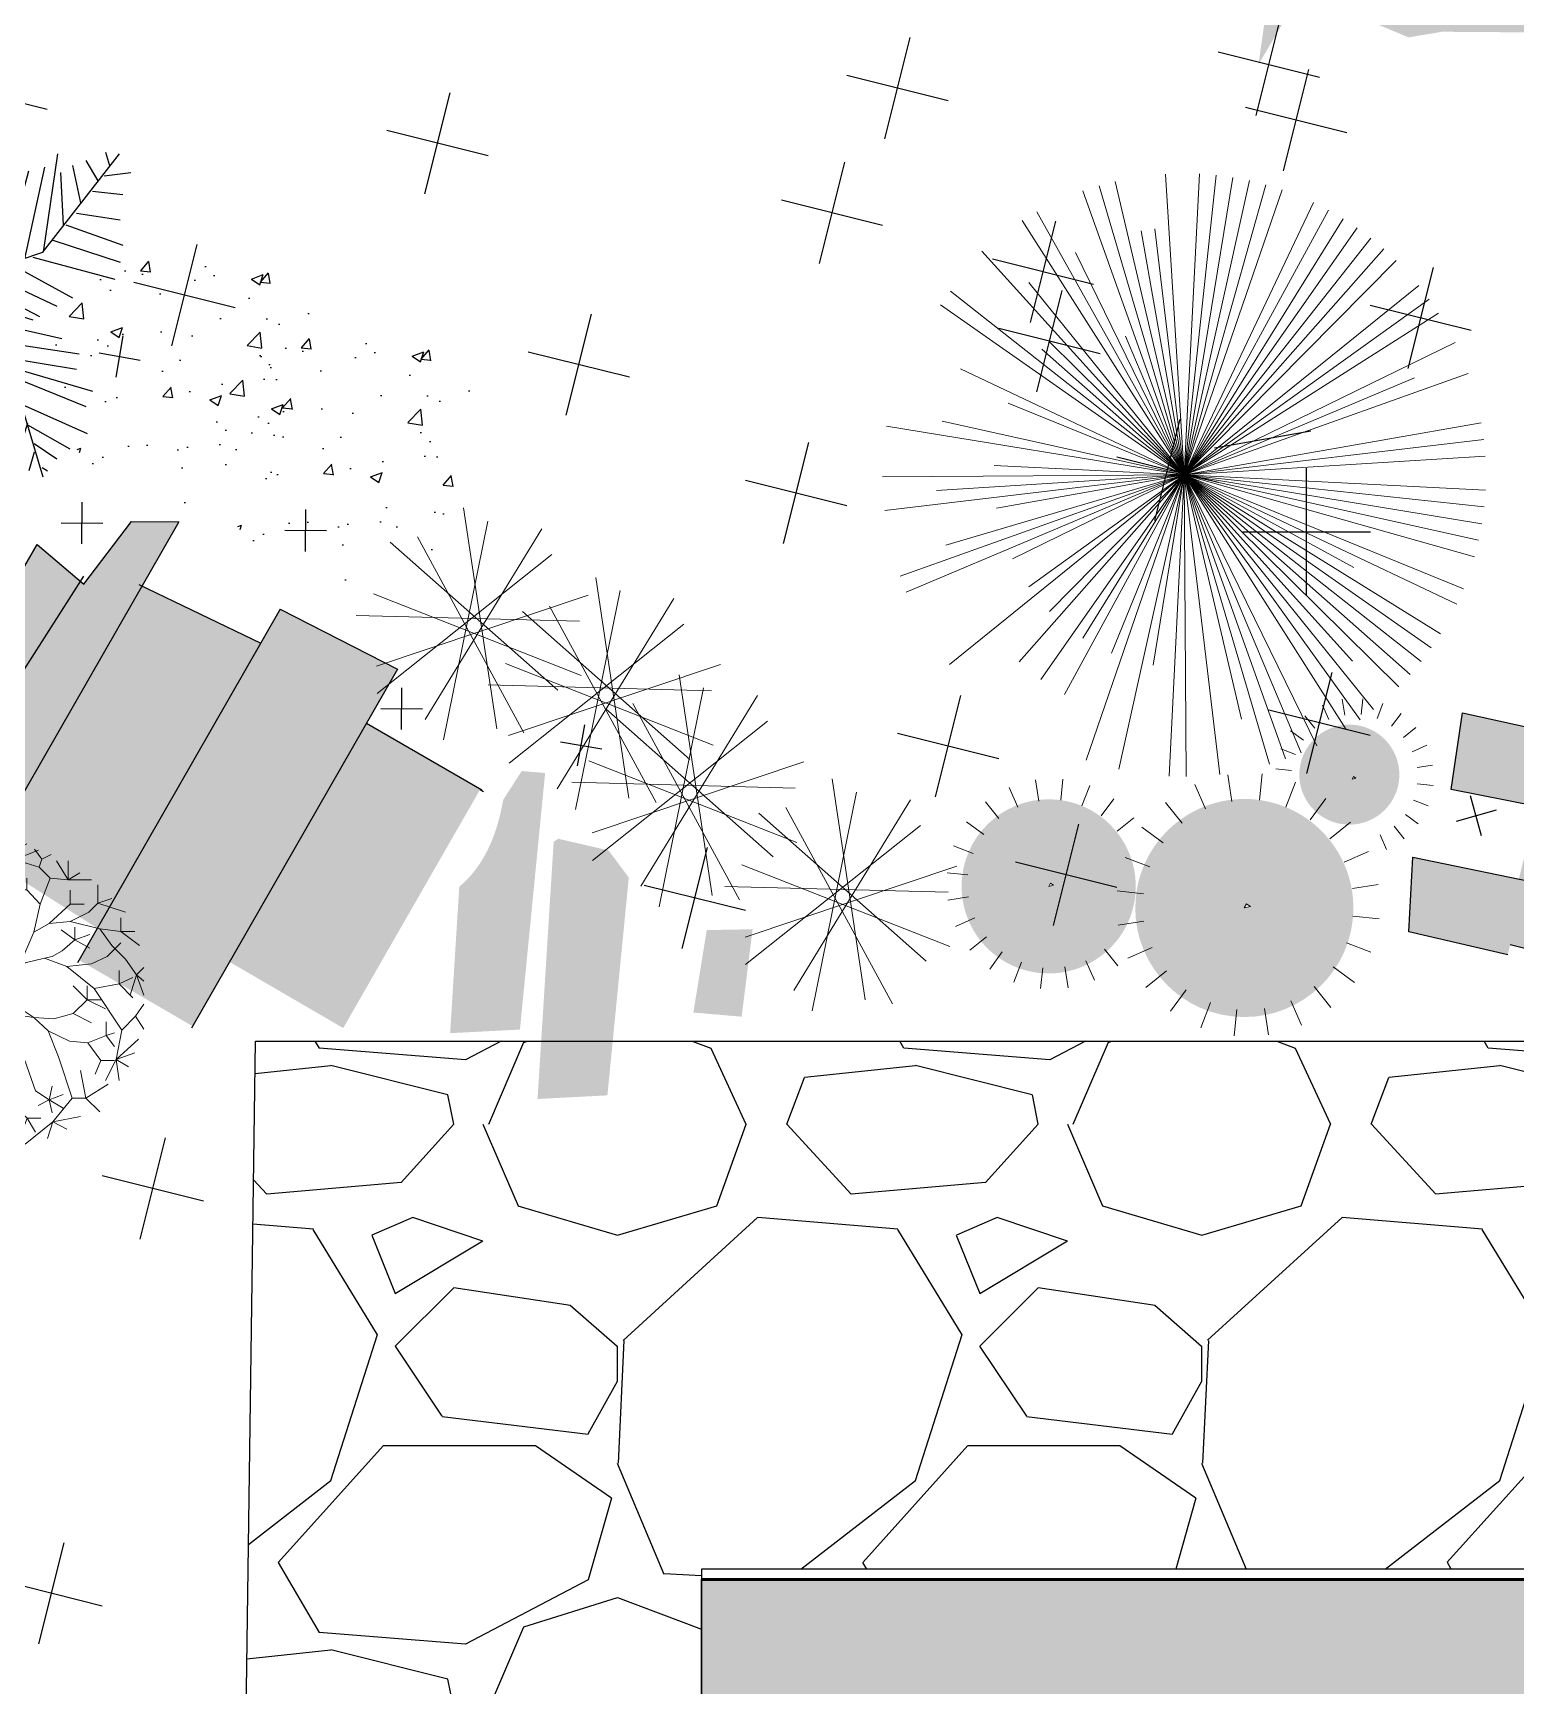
# Model space of a CAD drawing. Header units: millimetres. Extents: x 1933 to 24107, y 1228 to 18074.
# Drawn here: x 15398 to 17654, y 10052 to 12566 of the extents above; entities that cross this region are included whole.
import ezdxf

# ---------------------------------------------------------------- set-up
doc = ezdxf.new("R2010")
doc.units = ezdxf.units.MM
doc.layers.add('marc det', color=74, linetype='Continuous', lineweight=18)
doc.layers.add('Walls', color=5, linetype='Continuous', lineweight=30)
doc.styles.add('ATTR', font='romans.shx', dxfattribs={"width": 0.8, "height": 0.470416})

# ---------------------------------------------------------------- blocks, each defined once
blk = doc.blocks.new('Tree Clump 1')
for p, q in [((42.83, 98.624), (42.83, 91.424)), ((28.462, 87.511), (24.83, 93.801)), ((35.416, 90.295), (33.513, 97.397)), ((50.244, 90.295), (52.148, 97.397)), ((57.198, 87.511), (60.83, 93.801)), ((22.519, 82.936), (17.374, 88.08)), ((63.142, 82.936), (68.286, 88.08)), ((17.938, 76.995), (11.653, 80.624)), ((67.722, 76.995), (74.007, 80.624)), ((14.976, 70.088), (8.057, 71.942)), ((70.684, 70.088), (77.603, 71.942)), ((6.83, 62.624), (14.03, 62.624)), ((78.83, 62.624), (71.63, 62.624)), ((-11.528, 45.743), (-14.699, 57.58)), ((0.83, 59.624), (0.83, 47.624)), ((13.188, 45.743), (16.359, 57.58)), ((70.684, 55.161), (77.603, 53.307)), ((-99.056, 36.519), (-101.593, 45.989)), ((-89.17, 47.624), (-89.17, 38.024)), ((-79.284, 36.519), (-76.746, 45.989)), ((-23.117, 41.102), (-29.17, 51.586)), ((24.777, 41.102), (30.83, 51.586)), ((67.722, 48.253), (74.007, 44.624)), ((-108.328, 32.806), (-113.17, 41.193)), ((-70.012, 32.806), (-65.17, 41.193)), ((-33.023, 33.477), (-41.596, 42.051)), ((34.683, 33.477), (43.256, 42.051)), ((57.198, 37.738), (60.83, 31.447)), ((63.142, 42.313), (68.286, 37.168)), ((-116.252, 26.706), (-123.111, 33.565)), ((-62.088, 26.706), (-55.229, 33.565)), ((-122.359, 18.786), (-130.739, 23.624)), ((-40.656, 23.576), (-51.132, 29.624)), ((42.316, 23.576), (52.792, 29.624)), ((-45.593, 12.063), (-57.125, 15.153)), ((47.253, 12.063), (58.785, 15.153)), ((-126.309, 9.575), (-135.534, 12.047)), ((-137.17, -0.376), (-127.57, -0.376)), ((-59.17, -0.376), (-47.17, -0.376)), ((60.83, -0.376), (48.83, -0.376)), ((-126.309, -10.327), (-135.534, -12.799)), ((-45.593, -12.815), (-57.125, -15.905)), ((47.253, -12.815), (58.785, -15.905)), ((-122.359, -19.538), (-130.739, -24.376)), ((-116.252, -27.458), (-123.111, -34.317)), ((-62.088, -27.458), (-55.229, -34.317)), ((-40.656, -24.328), (-51.132, -30.376)), ((42.316, -24.328), (52.792, -30.376)), ((-108.328, -33.558), (-113.17, -41.945)), ((-99.056, -37.271), (-101.593, -46.74)), ((-79.284, -37.271), (-76.746, -46.74)), ((-70.012, -33.558), (-65.17, -41.945)), ((-33.023, -34.229), (-41.596, -42.802)), ((34.683, -34.229), (43.256, -42.802)), ((-89.17, -48.376), (-89.17, -38.776)), ((-23.117, -41.854), (-29.17, -52.337)), ((24.777, -41.854), (30.83, -52.337)), ((-11.528, -46.495), (-14.699, -58.331)), ((0.83, -60.376), (0.83, -48.376)), ((13.188, -46.495), (16.359, -58.331))]:
    blk.add_line(p, q)
for points in [[(42.332, 62.85), (41.874, 61.676), (43.476, 62.263)], [(0, 0), (-0.763, -1.956), (1.907, -0.978)], [(-89.834, -0.075), (-90.444, -1.64), (-88.309, -0.857)]]:
    blk.add_lwpolyline(points, close=True)
at = {"style": 'ATTR', "width": 0.8, "flags": 9}
blk.add_attdef('ESTCODE', (0, 0), '', height=0.000432, dxfattribs=at)
blk = doc.blocks.new('fff')
at = {"color": 93}
for p, q in [((80799.9, 23710.9), (80683.3, 24344.1)), ((80702.9, 24234.5), (80610.4, 24296.4)), ((80686.8, 24306.7), (80654.6, 24332.5)), ((80698.9, 24286.1), (80727, 24332.5)), ((80715, 24193.2), (80771.3, 24260.3)), ((80735.1, 24110.7), (80851.8, 24244.8)), ((80719, 24152), (80558.1, 24229.3)), ((80743.1, 24017.9), (80916.2, 24229.3)), ((80743.1, 24023), (80525.9, 24162.3)), ((80759.2, 23925), (80493.7, 24105.5)), ((80767.3, 23894.1), (80896, 24131.3)), ((81099.8, 23810.9), (81333.1, 24110.8)), ((81101.3, 23811.5), (81145.5, 24110.7)), ((81230, 24090.1), (81266.2, 24028.2)), ((81290.4, 24115.9), (81302.4, 24074.6)), ((80980.5, 23775.4), (81057, 24059.1)), ((81044.9, 23790.9), (81105.3, 24069.4)), ((81153.6, 24054), (81161.6, 23894.1)), ((81189.8, 24074.6), (81213.9, 23961.1)), ((81286.3, 24043.6), (81366.8, 24054)), ((80450.1, 23760.9), (80216.8, 23994.2)), ((80260.3, 23945.6), (80252.3, 24033.3)), ((80316.6, 24028.2), (80328.7, 23883.7)), ((80373, 24002.4), (80413.2, 23796.1)), ((80405.2, 24023), (80529.9, 23754.8)), ((80638.5, 23734.2), (80457.5, 23992.1)), ((80787.4, 23785.7), (80900.1, 24007.5)), ((80912.1, 23749.6), (80996.6, 24002.4)), ((81250.1, 23997.2), (81342.7, 23986.9)), ((80529.9, 23976.6), (80767.3, 23863.1)), ((80843.7, 23729), (80924.2, 23981.7)), ((80272.4, 23930.2), (80179.8, 23914.7)), ((81169.6, 23894.1), (81342.7, 23832.2)), ((81201.8, 23930.2), (81334.6, 23909.5)), ((80348.8, 23863.1), (80187.9, 23832.2)), ((80570.1, 23863.1), (80787.4, 23765.1)), ((81129.4, 23847.6), (81334.6, 23780.6)), ((80799.9, 23710.9), (81099.8, 23810.9)), ((81069.1, 23796.1), (81318.5, 23729)), ((80429.3, 23780.6), (80220.1, 23770.3)), ((80485.6, 23749.6), (80268.4, 23646.5)), ((80562.1, 23744.5), (80377, 23620.7)), ((80799.9, 23710.9), (80450.1, 23760.9)), ((80924.2, 23749.6), (81141.5, 23646.5)), ((81000.7, 23775.4), (81189.8, 23672.3)), ((80622.4, 23734.2), (80465.5, 23605.2)), ((80799.9, 23710.9), (80550, 23494.4)), ((80727, 23723.8), (80562.1, 23620.7)), ((80799.9, 23710.9), (80999.9, 23461)), ((80871.9, 23729), (81089.2, 23615.5)), ((80727, 23646.5), (80578.2, 23600)), ((80747.2, 23672.3), (80759.2, 23548.5)), ((80827.6, 23677.4), (80783.4, 23486.6)), ((80819.6, 23682.6), (81069.1, 23605.2)), ((80855.8, 23641.3), (80823.6, 23424.7)), ((80694.9, 23615.5), (80731.1, 23450.4)), ((80884, 23610.4), (81157.6, 23548.5)), ((80606.3, 23543.3), (80324.7, 23502)), ((80630.5, 23569.1), (80465.5, 23569.1)), ((80610.4, 23543.3), (80658.7, 23264.7)), ((80650.6, 23584.6), (80702.9, 23347.3)), ((80900.1, 23584.6), (80839.7, 23311.2)), ((80936.3, 23543.3), (81209.9, 23502)), ((80550, 23494.4), (80383.4, 23211.1)), ((80570.1, 23507.2), (80602.3, 23218.3)), ((80956.4, 23522.7), (80871.9, 23264.7)), ((80980.5, 23491.7), (81201.8, 23455.6)), ((80529.9, 23471.1), (80328.7, 23465.9)), ((80521.8, 23445.3), (80546, 23208)), ((81000.7, 23460.8), (80892, 23202.8)), ((80999.9, 23461), (81099.8, 23127.8)), ((81004.7, 23460.8), (81250.1, 23388.5)), ((80485.6, 23388.5), (80324.7, 23362.8)), ((80501.7, 23419.5), (80352.8, 23424.7)), ((81012.7, 23429.8), (81230, 23342.1)), ((80477.6, 23367.9), (80489.7, 23223.5)), ((81024.8, 23373.1), (80976.5, 23213.2)), ((81036.9, 23347.3), (81234, 23259.6)), ((80457.5, 23331.8), (80328.7, 23316.3)), ((80437.3, 23300.9), (80445.4, 23218.3)), ((81053, 23290.5), (81016.7, 23171.9)), ((81053, 23285.4), (81181.7, 23213.2)), ((80417.2, 23269.9), (80344.8, 23239)), ((81073.1, 23202.8), (81057, 23146.1)), ((81073.1, 23228.6), (81141.5, 23182.2)), ((81097.2, 23156.4), (81113.3, 23146.1))]:
    blk.add_line(p, q, dxfattribs=at)
at = {"color": 93, "style": 'ATTR', "width": 0.8, "flags": 9}
blk.add_attdef('ESTCODE', (80799.9, 23710.9), '', height=0.00304, dxfattribs=at)
blk = doc.blocks.new('pzzzzzzzzz')
at = {"layer": 'marc det', "color": 85, "lineweight": 0}
for p, q in [((-11.9, 110.3), (16.9, -81.7)), ((56.1, 92.1), (-45.3, -73.5)), ((-29.4, -91.4), (9.2, 98.8)), ((-75.6, 80.6), (69.9, -48)), ((40.6, -85.3), (-52.1, 85.3)), ((-87.1, -51.1), (64.8, 69.8)), ((90.3, -35.5), (-90.3, 35.5)), ((96.4, 34.5), (-87.6, -27.2)), ((-105.3, 16.8), (88.8, 11.8))]:
    blk.add_line(p, q, dxfattribs=at)
blk = doc.blocks.new('LG15B')
at = {"linetype": 'Continuous'}
for p, q in [((-183, 1362), (-268, 1469)), ((-183, 1362), (-68, 1477)), ((-183, 1362), (-153, 1469)), ((114, 1415), (-16, 1477)), ((114, 1415), (99, 1477)), ((214, 1415), (175, 1462)), ((214, 1415), (329, 1477)), ((-666, 1255), (-666, 1317)), ((-490, 1285), (-612, 1317)), ((-183, 1362), (-497, 1400)), ((-107, 1300), (-183, 1362)), ((-107, 1300), (0, 1362)), ((-100, 1179), (-107, 1300)), ((0, 1362), (114, 1362)), ((0, 1362), (62, 1255)), ((69, 1087), (214, 1324)), ((214, 1324), (114, 1415)), ((280, 1300), (145, 1165)), ((280, 1300), (208, 1435)), ((214, 1324), (443, 1415)), ((214, 1324), (214, 1415)), ((450, 1247), (280, 1300)), ((478, 1327), (405, 1425)), ((450, 1247), (478, 1327)), ((478, 1327), (567, 1372)), ((734, 1125), (619, 1309)), ((734, 1125), (734, 1309)), ((-926, 1072), (-926, 1187)), ((-917, 1072), (-833, 1224)), ((-796, 1094), (-865, 1133)), ((-666, 1255), (-811, 1217)), ((-796, 1094), (-765, 1179)), ((-666, 1255), (-750, 1270)), ((-673, 1094), (-673, 1209)), ((-673, 1094), (-627, 1148)), ((-490, 1285), (-666, 1255)), ((-627, 1148), (-605, 1209)), ((-252, 1285), (-490, 1285)), ((-352, 1170), (-413, 1187)), ((-352, 1170), (-406, 1248)), ((-352, 1170), (-298, 1270)), ((-352, 1057), (-352, 1170)), ((-352, 1057), (-230, 1133)), ((-100, 1179), (-252, 1285)), ((-230, 1133), (-230, 1248)), ((-230, 1248), (-230, 1133)), ((-230, 1133), (-183, 1187)), ((-230, 1133), (-115, 1133)), ((-61, 1057), (-100, 1179)), ((329, 1025), (329, 1140)), ((558, 1140), (450, 1247)), ((459, 888), (558, 1140)), ((558, 1140), (734, 1125)), ((734, 1125), (849, 1194)), ((-1093, 858), (-1047, 1010)), ((-926, 1072), (-1040, 1072)), ((-926, 1072), (-956, 1109)), ((-926, 957), (-926, 1072)), ((-750, 972), (-796, 1094)), ((-750, 972), (-673, 1094)), ((-742, 804), (-750, 972)), ((-673, 1094), (-558, 1094)), ((-520, 949), (-605, 1018)), ((-520, 949), (-520, 1064)), ((-406, 903), (-352, 1057)), ((-100, 903), (69, 1087)), ((-100, 903), (-61, 1057)), ((182, 1022), (145, 1129)), ((154, 869), (182, 1022)), ((182, 1022), (280, 1103)), ((329, 1025), (214, 1025)), ((459, 888), (329, 1025)), ((734, 1125), (963, 1125)), ((755, 887), (755, 1022)), ((1025, 897), (1025, 1075)), ((-1238, 598), (-1238, 827)), ((-1093, 858), (-1193, 858)), ((-1093, 858), (-1162, 895)), ((-1093, 858), (-1125, 957)), ((-865, 743), (-1093, 858)), ((-895, 842), (-926, 957)), ((-865, 743), (-895, 842)), ((-520, 949), (-635, 919)), ((-536, 765), (-588, 880)), ((-520, 949), (-566, 880)), ((-536, 765), (-475, 910)), ((-406, 903), (-520, 949)), ((-352, 704), (-406, 903)), ((-352, 704), (-100, 903)), ((64, 753), (-43, 824)), ((64, 753), (64, 887)), ((182, 699), (154, 869)), ((398, 613), (459, 888)), ((549, 699), (755, 887)), ((755, 887), (890, 887)), ((935, 807), (1025, 897)), ((1025, 897), (1159, 942)), ((1025, 897), (1294, 807)), ((-1238, 598), (-1285, 712)), ((-1093, 667), (-1238, 598)), ((-978, 735), (-1093, 667)), ((-865, 743), (-978, 735)), ((-750, 628), (-865, 743)), ((-666, 628), (-742, 804)), ((-635, 513), (-612, 650)), ((-612, 650), (-536, 765)), ((-536, 765), (-421, 765)), ((-482, 559), (-352, 704)), ((64, 753), (-43, 689)), ((182, 699), (64, 753)), ((262, 537), (182, 699)), ((262, 537), (280, 734)), ((398, 613), (549, 699)), ((549, 699), (755, 717)), ((755, 717), (935, 807)), ((755, 717), (1043, 645)), ((800, 537), (800, 663)), ((1249, 618), (1249, 753)), ((-1238, 598), (-1385, 529)), ((-1238, 598), (-1353, 598)), ((-1238, 598), (-1323, 643)), ((-1132, 468), (-1247, 537)), ((-1132, 468), (-1017, 582)), ((-1132, 468), (-1117, 582)), ((-865, 505), (-826, 582)), ((-865, 429), (-865, 505)), ((-635, 513), (-750, 628)), ((-635, 513), (-666, 628)), ((-520, 284), (-635, 513)), ((-527, 437), (-482, 559)), ((283, 338), (262, 537)), ((283, 338), (398, 613)), ((800, 537), (665, 635)), ((675, 429), (800, 537)), ((800, 537), (944, 590)), ((800, 537), (944, 457)), ((1043, 645), (1249, 618)), ((1043, 645), (1159, 483)), ((1115, 375), (1249, 510)), ((1249, 618), (1384, 618)), ((1249, 618), (1429, 483)), ((-1316, 253), (-1422, 360)), ((-1316, 253), (-1392, 452)), ((-1132, 390), (-1132, 468)), ((-1056, 307), (-1132, 390)), ((-865, 429), (-1010, 444)), ((-772, 353), (-865, 429)), ((-696, 245), (-772, 353)), ((-520, 284), (-527, 437)), ((175, 184), (283, 338)), ((315, 313), (504, 358)), ((504, 358), (577, 375)), ((504, 358), (720, 277)), ((577, 375), (675, 429)), ((962, 304), (1115, 375)), ((1159, 483), (1294, 348)), ((1294, 348), (1402, 195)), ((-1316, 253), (-1461, 184)), ((-1316, 253), (-1446, 260)), ((-1201, 200), (-1331, 54)), ((-1201, 200), (-1316, 253)), ((-1056, 307), (-1201, 200)), ((-1067, 34), (-1067, 214)), ((-1067, 34), (-932, 169)), ((-872, 299), (-1056, 307)), ((-696, 245), (-872, 299)), ((-581, 184), (-696, 245)), ((-451, 93), (-581, 184)), ((-451, 93), (-520, 284)), ((-100, 17), (175, 184)), ((175, 184), (53, 9)), ((175, 184), (315, 313)), ((720, 277), (962, 304)), ((720, 277), (989, 62)), ((1232, 107), (1232, 240)), ((1232, 107), (1367, 169)), ((1402, 195), (1339, -2)), ((1402, 195), (1474, 268)), ((1402, 195), (1474, 133)), ((1402, 195), (1474, -2)), ((-1392, -60), (-1476, 47)), ((-1331, 54), (-1392, -60)), ((-1067, 34), (-1202, 79)), ((-960, -56), (-1067, 34)), ((-690, 43), (-960, -56)), ((-456, 17), (-690, 43)), ((-291, -60), (-456, 17)), ((-451, 93), (-337, 47)), ((-291, -60), (-451, 93)), ((-337, 47), (-100, 17)), ((53, 9), (398, -221)), ((918, -47), (783, 88)), ((918, -47), (918, 88)), ((989, 62), (1232, 107)), ((989, 62), (1258, -343)), ((1232, 107), (1367, -28)), ((-1392, -60), (-1476, -68)), ((-1392, -60), (-1461, -290)), ((-960, -56), (-1093, -190)), ((-252, -152), (-291, -60)), ((-122, -152), (-252, -381)), ((-252, -381), (-252, -152)), ((23, -113), (-122, -152)), ((138, -182), (23, -113)), ((783, -181), (918, -47)), ((918, -47), (1052, -47)), ((918, -47), (1097, -136)), ((1393, -208), (1474, -91)), ((-1183, -378), (-1318, -316)), ((-1093, -190), (-1183, -378)), ((398, -221), (138, -182)), ((138, -182), (289, -406)), ((398, -221), (540, -352)), ((398, -221), (594, -235)), ((594, -235), (783, -181)), ((783, -181), (962, -271)), ((1105, -397), (1105, -262)), ((1258, -343), (1393, -208)), ((1393, -208), (1474, -333)), ((-1228, -612), (-1426, -477)), ((-1183, -378), (-1318, -451)), ((-1183, -378), (-1202, -505)), ((-1183, -378), (-1067, -370)), ((-1183, -378), (-1067, -505)), ((-252, -381), (-322, -630)), ((-252, -381), (-151, -603)), ((289, -406), (307, -630)), ((540, -352), (639, -603)), ((540, -352), (747, -451)), ((747, -451), (927, -468)), ((927, -468), (1105, -397)), ((927, -468), (1052, -640)), ((1105, -397), (1187, -370)), ((1105, -397), (1187, -505)), ((1258, -343), (1204, -630)), ((1204, -630), (1420, -432)), ((-1228, -612), (-1363, -612)), ((-1228, -612), (-1282, -747)), ((-960, -882), (-1228, -612)), ((-322, -630), (-456, -801)), ((-151, -603), (-106, -926)), ((-151, -603), (28, -657)), ((28, -657), (163, -522)), ((307, -630), (172, -900)), ((307, -630), (414, -936)), ((639, -603), (774, -1007)), ((1052, -640), (998, -773)), ((1052, -640), (1187, -640)), ((1204, -630), (1097, -837)), ((1204, -630), (1384, -567)), ((1204, -630), (1322, -702)), ((1204, -630), (1232, -837)), ((-456, -801), (-690, -882)), ((-456, -801), (-510, -1007)), ((28, -657), (163, -792)), ((28, -657), (163, -657)), ((908, -1007), (854, -738)), ((-1058, -882), (-1265, -818)), ((-1058, -882), (-1112, -962)), ((-960, -882), (-1058, -882)), ((-1058, -882), (-977, -1142)), ((-690, -882), (-960, -882)), ((-106, -926), (-241, -900)), ((-106, -926), (-241, -1035)), ((-106, -926), (28, -818)), ((-106, -926), (28, -953)), ((-106, -926), (-106, -1088)), ((172, -900), (-97, -1168)), ((172, -900), (199, -1070)), ((414, -936), (549, -1025)), ((549, -1025), (577, -891)), ((908, -1007), (1124, -872)), ((-510, -1007), (-717, -1142)), ((199, -1070), (334, -1205)), ((549, -1025), (442, -1080)), ((549, -1025), (684, -971)), ((549, -1025), (684, -1106)), ((549, -1025), (577, -1151)), ((774, -1007), (585, -1241)), ((774, -1007), (908, -1007)), ((908, -1007), (1043, -1142)), ((-717, -1142), (-960, -1142)), ((-717, -1142), (-825, -1277)), ((-717, -1142), (-672, -1321)), ((-97, -1168), (-367, -1303)), ((-97, -1168), (19, -1357)), ((334, -1205), (280, -1340)), ((585, -1241), (315, -1456)), ((334, -1205), (468, -1205)), ((334, -1205), (414, -1340)), ((585, -1241), (532, -1402)), ((585, -1241), (854, -1187)), ((585, -1241), (720, -1312)), ((-367, -1303), (-636, -1303)), ((-367, -1303), (-501, -1438)), ((-367, -1303), (-303, -1438)), ((-367, -1303), (-170, -1438)), ((19, -1357), (-115, -1492)), ((19, -1357), (73, -1492)), ((19, -1357), (298, -1492))]:
    blk.add_line(p, q, dxfattribs=at)

msp = doc.modelspace()

# ---------------------------------------------------------------- hatches: boundary and pattern name
at = {"lineweight": 25}
h = msp.add_hatch(dxfattribs=at)
h.set_pattern_fill('AR-CONC', color=6, angle=-0.4609, style=0)
h.set_pattern_definition([(49.53907, (-76023.87, -296.6), (182.05055, -17.40418), [19.05, -209.55]), (354.53907, (-76023.87, -296.6), (-33.7047, 191.33398), [15.24, -167.64]), (99.99007, (-76008.7, -298.06), (148.3465, 173.92892), [16.19, -178.09]), (45.72327, (-76023.46, -245.8), (270.73205, -44.2217), [28.575, -314.325]), (96.17467, (-76000.9, -249.5), (239.387, 245.5077), [24.285, -267.135]), (350.72307, (-76023.46, -245.8), (239.3874, 245.5073), [22.86, -251.46]), (20.53907, (-75998.16, -258.71), (150.78728, -103.4819), [19.05, -209.55]), (325.53907, (-75998.16, -258.71), (63.28176, 183.68483), [15.24, -167.64]), (70.99047, (-75985.6, -267.34), (214.06863, 80.20334), [16.19, -178.09]), (37.03907, (-76023.87, -296.606), (3.76872, 84.527456), [0, -165.608, 0, -170.18, 0, -168.275]), (7.03907, (-76023.87, -296.61), (67.62342, 99.63979), [0, -97.028, 0, -161.798, 0, -64.135]), (327.03907, (-76080.51, -296.15), (135.54012, -6.81934), [0, -63.5, 0, -198.12, 0, -262.89]), (317.03907, (-76105.91, -295.95), (148.32894, 24.23402), [0, -82.55, 0, -131.572, 0, -186.69])])
edge = h.paths.add_edge_path()
edge.add_arc((15635.1, 12052.3), 207.5, -0.4609, 359.5391)
h = msp.add_hatch(dxfattribs=at)
h.set_pattern_fill('AR-CONC', color=151, angle=-0.4609, style=0)
h.set_pattern_definition([(49.53907, (-75779.51, -413.92), (182.05055, -17.40418), [19.05, -209.55]), (354.53907, (-75779.51, -413.92), (-33.7047, 191.33398), [15.24, -167.64]), (99.99007, (-75764.34, -415.37), (148.3465, 173.92892), [16.19, -178.09]), (45.72327, (-75779.1, -363.12), (270.73205, -44.2217), [28.575, -314.325]), (96.17467, (-75756.54, -366.8), (239.387, 245.5077), [24.285, -267.135]), (350.72307, (-75779.1, -363.12), (239.3874, 245.5073), [22.86, -251.46]), (20.53907, (-75753.8, -376.03), (150.78728, -103.4819), [19.05, -209.55]), (325.53907, (-75753.8, -376.03), (63.28176, 183.68483), [15.24, -167.64]), (70.99047, (-75741.24, -384.65), (214.06863, 80.20334), [16.19, -178.09]), (37.03907, (-75779.51, -413.92), (3.76872, 84.527456), [0, -165.608, 0, -170.18, 0, -168.275]), (7.03907, (-75779.51, -413.92), (67.62342, 99.63979), [0, -97.028, 0, -161.798, 0, -64.135]), (327.03907, (-75836.15, -413.464), (135.54012, -6.81934), [0, -63.5, 0, -198.12, 0, -262.89]), (317.03907, (-75861.55, -413.26), (148.32894, 24.23402), [0, -82.55, 0, -131.572, 0, -186.69])])
edge = h.paths.add_edge_path()
edge.add_arc((15879.4, 11935), 207.5, -0.4609, 359.5391)
h = msp.add_hatch(color=30)
h.set_gradient(color1=(250, 136, 5), one_color=1, tint=1, name='INVCURVED')
h.paths.add_polyline_path([(16078.5, 11415.9), (15905.2, 11515.8), (15697.1, 11153.1), (15870, 11052.5)])
h.paths.add_polyline_path([(15619.9, 11822.4), (15548.1, 11823), (15475.6, 11727.9), (15470.7, 11732.1), (15209.2, 11323.7), (15292.3, 11251.3)])
h.paths.add_polyline_path([(15470.7, 11732.1), (15404.3, 11788.3), (15252.2, 11524.3), (15319.9, 11496.6)], flags=17)
h = msp.add_hatch(color=30)
h.paths.add_polyline_path([(15952.8, 11598.7), (15774.3, 11689.7), (15468.2, 11155.9), (15641, 11055.3)])
h.paths.add_polyline_path([(15744.8, 11638.2), (15564, 11725), (15327, 11311.8), (15496, 11204.4)])
h = msp.add_hatch(color=30)
h.paths.add_polyline_path([(17572.3, 11532), (17555, 11415.5), (17686.1, 11389.7), (18202.4, 11272), (18199.2, 11250.8), (18261.2, 11238.6), (18272.2, 11378.2)])
h.paths.add_polyline_path([(17686.1, 11389.7), (17658.1, 11279.3), (18088.5, 11190.8), (18086.5, 11180.6), (18185, 11155.5), (18202.4, 11272)])
h.paths.add_polyline_path([(17496.7, 11312.4), (17490.9, 11199.1), (17641.2, 11164), (17645, 11179.7), (17951.5, 11103.2), (17951.2, 11101.4), (18062.8, 11059.6), (18088.5, 11190.8)])
h = msp.add_hatch(color=30)
edge = h.paths.add_edge_path()
edge.add_line((16177.1, 11440.5), (16141.4, 11443.5))
edge.add_line((16141.4, 11443.5), (16113.3, 11399.6))
edge.add_spline(control_points=[(16113.3, 11399.6), (16112.1, 11393.1), (16110.8, 11386.5), (16108.1, 11375), (16106.9, 11370.1), (16104.1, 11360.3), (16102.6, 11355.4), (16099.2, 11345.6), (16097.3, 11340.6), (16093.2, 11330.9), (16091, 11326), (16086, 11316.3), (16083.3, 11311.4), (16078.3, 11303.4), (16076.1, 11300.1), (16072.6, 11295.3), (16071.4, 11293.7), (16069.6, 11291.3), (16068.9, 11290.6), (16067.7, 11289), (16067, 11288.2), (16062.5, 11282.8), (16058.4, 11278.5), (16051.6, 11272), (16049.1, 11269.7), (16046.5, 11267.6)], knot_values=[20584.104195, 20584.104195, 20584.104195, 20584.104195, 20616.505983, 20616.505983, 20640.823009, 20640.823009, 20665.140034, 20665.140034, 20689.45706, 20689.45706, 20713.774085, 20713.774085, 20738.091111, 20738.091111, 20754.739965, 20754.739965, 20763.064393, 20763.064393, 20767.226606, 20767.226606, 20771.38882, 20771.38882, 20796.294842, 20796.294842, 20810.63416, 20810.63416, 20810.63416, 20810.63416], degree=3, periodic=0)
edge.add_line((16046.5, 11267.6), (16032.6, 11044.7))
edge.add_line((16032.6, 11044.7), (16138.8, 11050.2))
edge.add_line((16138.8, 11050.2), (16177.1, 11440.5))
h.paths.add_polyline_path([(16304.4, 11281.5), (16273.5, 11322.8), (16196.9, 11340.5), (16190.1, 11335.9), (16165.6, 10944.6), (16271.8, 10950.1)])
h.paths.add_polyline_path([(16492.7, 11202.8), (16422.9, 11201.5), (16402.6, 11076.1), (16476, 11069.8)])
at = {"true_color": 0x333234}
h = msp.add_hatch(dxfattribs=at)
h.set_pattern_fill('GRAVEL', color=250, scale=35, style=0)
h.set_pattern_definition([(228.0128, (3586.27, 2899.596), (-7112, -8001), [119.603, -11840.67]), (184.96974, (3506.26, 2810.696), (10668, 889.00005), [205.242, -20318.917]), (132.51045, (3301.79, 2792.916), (8890, -9779), [144.719, -14327.153]), (267.2737, (2955.08, 2570.666), (889, 17780), [186.902, -18503.253]), (292.83365, (2946.19, 2383.976), (-4445, 10668), [183.272, -18143.933]), (357.2737, (3017.31, 2215.066), (-17780, 889), [186.902, -18503.253]), (37.69424, (3204, 2206.176), (-11557, -8890), [247.168, -24469.59]), (72.25533, (3399.58, 2357.306), (6223, 19558), [233.352, -23101.84]), (121.42957, (3470.7, 2579.556), (-7112, 11557), [187.535, -18565.94]), (175.23636, (3372.91, 2739.576), (9779, -889), [214.1, -10490.878]), (222.39744, (3159.55, 2757.356), (-10668, -9779), [276.877, -27410.87]), (138.8141, (3835.19, 2561.776), (-6223, 5334), [94.502, -9355.698]), (171.46923, (3764.07, 2624.006), (11557, -1778), [179.789, -17799.124]), (225, (3586.3, 2650.7), (-1e-13, -889), [125.723, -1131.513]), (203.1986, (3524.04, 2757.36), (4445, 1778), [67.704, -6702.718]), (291.8014, (3461.81, 2730.69), (-889, 2667), [95.748, -4691.664]), (30.9638, (3497.37, 2641.79), (2667, 1778), [155.512, -5028.204]), (161.565, (3630.72, 2721.8), (1778, -889), [112.45, -2698.814]), (16.38954, (2946.19, 2730.686), (8890, 2667), [157.53, -15595.59]), (70.34618, (3097.32, 2775.136), (-3556, -9779), [132.16, -13083.775]), (293.1986, (3630.72, 2899.6), (-1778, 4445), [135.408, -6635.014]), (343.61046, (3684.06, 2775.136), (-8890, 2667), [157.53, -15595.59]), (339.44395, (2946.19, 2179.51), (-4445, 1778), [151.912, -7443.707]), (294.77514, (3088.43, 2126.166), (-4445, 9779), [127.285, -12601.258]), (66.8014, (3639.61, 2010.6), (1778, 4445), [135.408, -6635.014]), (17.35402, (3692.95, 2135.056), (-11557, -3556), [149.024, -14753.332]), (69.44395, (3204, 2010.6), (-1778, -4445), [75.956, -7519.663]), (101.3099, (3586.27, 2010.6), (-889, 3556), [45.33, -4487.7]), (165.9638, (3577.38, 2055.05), (2667, -889), [183.27, -3482.17]), (186.009, (3399.58, 2099.496), (8890, 889), [169.843, -16814.478]), (303.69, (3497.37, 2561.78), (-889, 1778), [128.213, -3077.12]), (353.15723, (3568.49, 2455.096), (15113, -1778), [223.845, -22160.603]), (60.9454, (3790.74, 2428.43), (-3556, -6223), [91.528, -9061.287]), (90, (3835.2, 2508.4), (-889, 889), [53.34, -835.66]), (120.25644, (3381.8, 2126.166), (3556, -6223), [123.503, -12226.88]), (48.0128, (3319.57, 2232.846), (7112, 8001), [239.205, -11721.067]), (0, (3479.6, 2410.65), (889, 889), [231.14, -657.86]), (325.30485, (3710.73, 2410.646), (8890, -6223), [140.563, -13915.76]), (254.0546, (3826.3, 2330.64), (-889, -3556), [129.44, -6342.578]), (207.64598, (3790.74, 2206.176), (-16891, -8890), [210.75, -20864.363]), (175.42608, (3604.05, 2108.386), (-11557, 889), [222.96, -22073.046])])
h.paths.add_polyline_path([(15694.6, 8015), (16414.9, 8015), (16414.9, 10229.4), (18652.4, 10229.4), (18611, 11317.2), (18191.8, 11032.5), (15736.5, 11032.5)])
h = msp.add_hatch(color=250, dxfattribs=at)
h.dxf.hatch_style = 1
h.paths.add_polyline_path([(16414.9, 10213.8), (22364.6, 10213.8), (22364.6, 5538.1), (16414.9, 5538.1)])
at = {"layer": 'marc det'}
msp.add_hatch(color=102, dxfattribs=at).paths.add_polyline_path([(18020.2, 13424.2), (17985.5, 13526.9), (17939.2, 13558.4), (17846.6, 13615.7), (17834.6, 13681.4), (17757.7, 13685.4), (17727, 13657.9), (17677.3, 13673.9), (17535.1, 13738.4), (17489, 13711.6), (17432.4, 13667.4), (17380.4, 13663.4), (17344.6, 13741.5), (17343.9, 13629.4), (17291.8, 13640), (17256.4, 13601.4), (17209.2, 13593.8), (17152.6, 13535.1), (17086.5, 13512.7), (17051.2, 13459.6), (17060.8, 13423.3), (17036.2, 13373), (16974.8, 13347), (16896.8, 13326.4), (16957.2, 13313.2), (17008.3, 13263.5), (16992, 13195.9), (16966.2, 13150.2), (16987.7, 13097.5), (16991.5, 13040.2), (16952.6, 13000.7), (17001.2, 12989.3), (17039.3, 12931.3), (17040.7, 12868.4), (17076.5, 12805), (17122.7, 12788), (17142.9, 12754.5), (17155, 12709), (17218.9, 12696.7), (17256.9, 12667.9), (17271.4, 12584.2), (17262.3, 12518.6), (17296.3, 12576.2), (17334, 12620.2), (17371.8, 12620.5), (17426.4, 12586.3), (17490.4, 12559.5), (17541.2, 12568.1), (17666.6, 12567.2), (17727.4, 12466.6), (17710.9, 12593.5), (17766.9, 12632.6), (17821.3, 12642.2), (17893.3, 12685.5), (17929.7, 12734.1), (17987.6, 12759.1), (18005.1, 12807.5), (18045.1, 12871.6), (18036.9, 12921.8), (18121.7, 12925.9), (18051.7, 12975.4), (18102.5, 12998.6), (18114.2, 13026), (18128.8, 13091.1), (18112.7, 13103.4), (18096.8, 13220.8), (18114.4, 13254.6), (18088.1, 13310.9), (18091.5, 13355.5), (18146.9, 13404.2), (18210.6, 13450.2), (18148, 13428.8), (18059.4, 13405.4)])
h = msp.add_hatch(color=90, dxfattribs=at)
h.paths.add_polyline_path([(17324.7, 11446.1, 1), (17476, 11429.9, 1)])
h.paths.add_polyline_path([(17406.6, 11435), (17410.2, 11432.6), (17404.7, 11431.2)], flags=16)
h.paths.add_polyline_path([(17075.7, 11252.8, 1), (17405.6, 11217.5, 1)])
h.paths.add_polyline_path([(17249.8, 11237.5), (17240.6, 11235.2), (17243.8, 11241.4)], flags=16)
h.paths.add_polyline_path([(16811.3, 11282.1, 1), (17074.8, 11254, 1)])
h.paths.add_polyline_path([(16945.6, 11273), (16950.4, 11269.9), (16943.1, 11268)], flags=16)

# ---------------------------------------------------------------- linework, layer by layer
at = {"color": 92}
for p, q in [((17258.7, 12440.7), (17297.2, 12594.7)), ((16693.9, 12405.4), (16732.4, 12559.4)), ((17354.9, 12498.4), (17200.9, 12537)), ((16790.2, 12463.2), (16636.2, 12501.7)), ((17300.2, 12356.7), (17338.7, 12510.7)), ((15419.8, 12449.7), (15265.8, 12488.3)), ((15994.2, 12321.4), (16032.7, 12475.4)), ((17396.5, 12414.5), (17242.5, 12453)), ((16090.5, 12379.2), (15936.5, 12417.7)), ((16594.3, 12215.6), (16632.8, 12369.6)), ((16690.5, 12273.4), (16536.5, 12311.9)), ((16915.2, 12125.8), (16953.7, 12279.8)), ((15609.1, 12090.5), (15647.7, 12244.5)), ((17011.4, 12183.5), (16857.4, 12222)), ((17489.6, 12055.6), (17528.2, 12209.6)), ((15705.4, 12148.2), (15551.4, 12186.8)), ((16924.9, 12020.4), (16963.4, 12174.4)), ((17585.9, 12113.4), (17431.9, 12151.9)), ((16209.2, 11984.7), (16247.7, 12138.7)), ((17021.1, 12078.1), (16867.1, 12116.6)), ((16305.5, 12042.4), (16151.5, 12080.9)), ((17104.6, 11824.7), (17143.1, 11978.7)), ((16539.8, 11789.4), (16578.3, 11943.4)), ((17200.8, 11882.4), (17046.8, 11920.9)), ((16636.1, 11847.1), (16482.1, 11885.7)), ((17335.5, 11439.6), (17374, 11593.6)), ((16770.7, 11404.3), (16809.3, 11558.3)), ((17431.8, 11497.3), (17277.8, 11535.9)), ((16867, 11462.1), (16713, 11500.6)), ((16950.5, 11208.7), (16989, 11362.7)), ((16385.7, 11173.4), (16424.2, 11327.4)), ((17046.7, 11266.4), (16892.7, 11304.9)), ((16482, 11231.1), (16327.9, 11269.6)), ((15561.2, 10731.6), (15599.7, 10885.6)), ((15657.4, 10789.3), (15503.4, 10827.9)), ((15407, 10115.6), (15445.6, 10269.6)), ((15503.3, 10173.3), (15349.3, 10211.9))]:
    msp.add_line(p, q, dxfattribs=at)
at = {"color": 74}
for p, q in [((15524.4, 12042.9), (15535.4, 12105.4)), ((15498.6, 12079.6), (15561.2, 12068.7)), ((15472.5, 11789.2), (15473, 11852.7)), ((15441, 11821.2), (15504.5, 11820.7)), ((15812.4, 11777.7), (15813, 11841.2)), ((15781, 11809.8), (15844.5, 11809.2)), ((15958.5, 11506.5), (15959, 11570)), ((15927, 11538.5), (15990.5, 11538)), ((16226.5, 11451.4), (16237.5, 11514)), ((16200.7, 11488.1), (16263.3, 11477.2)), ((17601.6, 11344.7), (17584.7, 11405.9)), ((17623.8, 11383.8), (17562.6, 11366.9))]:
    msp.add_line(p, q, dxfattribs=at)
at = {"color": 62, "lineweight": -2}
msp.add_line((17342, 11960.4), (17195.1, 11934.6), dxfattribs=at)
at = {"color": 82}
for p, q in [((17335.4, 11710), (17335.4, 11904.4)), ((17238.1, 11807.2), (17432.6, 11807.2))]:
    msp.add_line(p, q, dxfattribs=at)
at = {"color": 32, "true_color": 0xe07000}
for p, q in [((15619.9, 11822.4), (15292.3, 11251.3)), ((15475.6, 11727.9), (15548.1, 11823)), ((15548.1, 11823), (15619.9, 11822.4)), ((15246.6, 11514.6), (15404.3, 11788.3)), ((15404.3, 11788.3), (15475.6, 11727.9)), ((15209.2, 11323.7), (15475.7, 11739.9)), ((15559.3, 11727.2), (15744.8, 11638.2)), ((15774.3, 11689.7), (15465.8, 11151.8)), ((15774.3, 11689.7), (15952.8, 11598.7)), ((15952.8, 11598.7), (15639.3, 11052.3)), ((17555, 11415.5), (17572.3, 11532)), ((17572.3, 11532), (18272.2, 11378.2)), ((16080.9, 11414.5), (15905.2, 11515.8)), ((17686.1, 11389.7), (17555, 11415.5)), ((17490.9, 11199.1), (17496.7, 11312.4)), ((17496.7, 11312.4), (18088.5, 11190.8)), ((17641.2, 11164), (17490.9, 11199.1)), ((17645, 11179.7), (17951.5, 11103.2))]:
    msp.add_line(p, q, dxfattribs=at)
msp.add_line((16078.1, 11415.2), (16083.2, 11412.3))
at = {"lineweight": 50}
msp.add_line((16414.9, 10213.8), (18891.3, 10213.8), dxfattribs=at)
at = {"color": 250, "true_color": 0x333234}
msp.add_lwpolyline([(15694.4, 7999.4), (15736.5, 11032.5), (18191.8, 11032.5), (18611, 11317.2), (18652.4, 10229.4), (16414.9, 10229.4), (16414.9, 8015), (15694.6, 8015)], dxfattribs=at)
at = {"layer": 'marc det', "color": 62}
for p, q in [((17149.2, 11893.9), (17120.7, 12351.7)), ((17149.2, 11893.9), (17172.2, 12352)), ((17149.2, 11893.9), (17197.8, 12350)), ((17149.2, 11893.9), (17223.3, 12346.5)), ((17149.2, 11893.9), (16995.1, 12325.9)), ((17149.2, 11893.9), (17019.6, 12333.9)), ((17149.2, 11893.9), (17044.4, 12340.5)), ((17149.2, 11893.9), (17248.6, 12341.7)), ((17149.2, 11893.9), (17273.5, 12335.4)), ((17149.2, 11893.9), (17298.1, 12327.7)), ((17149.2, 11893.9), (17345.7, 12308.3)), ((17149.2, 11893.9), (17368.7, 12296.7)), ((17149.2, 11893.9), (16902.8, 12280.8)), ((17149.2, 11893.9), (16924.9, 12294)), ((17149.2, 11893.9), (17390.9, 12283.7)), ((17149.2, 11893.9), (17083.8, 12265.1)), ((17149.2, 11893.9), (17104.7, 12268.3)), ((17412.4, 12269.6), (17149.2, 11893.9)), ((17149.2, 11893.9), (17433, 12254.2)), ((17149.2, 11893.9), (16841.5, 12234.1)), ((17149.2, 11893.9), (16983.7, 12232.2)), ((17149.2, 11893.9), (17452.8, 12237.7)), ((17149.2, 11893.9), (17471.6, 12220.2)), ((17154.1, 11889.5), (16793.8, 12173.4)), ((17149.2, 11893.9), (16912.7, 12186.8)), ((17149.2, 11893.9), (17506.1, 12182)), ((17154.1, 11889.5), (16778.4, 12152.7)), ((16778.4, 12152.7), (17154.1, 11889.5)), ((17149.2, 11893.9), (17521.7, 12161.5)), ((17149.2, 11893.9), (17536.1, 12140.2)), ((17149.2, 11893.9), (16943.7, 12096.9)), ((17149.2, 11893.9), (17060.1, 12105.2)), ((17149.2, 11893.9), (17561.3, 12095.4)), ((17149.2, 11893.9), (16932.7, 12085.1)), ((17149.2, 11893.9), (16808.8, 12055.3)), ((17149.2, 11893.9), (17581.2, 12048)), ((17149.2, 11893.9), (17499.4, 12041.4)), ((17149.2, 11893.9), (16881.4, 12002.9)), ((17149.2, 11893.9), (16781.1, 11975.6)), ((17149.2, 11893.9), (17600.9, 11973.4)), ((17149.2, 11893.9), (16696.5, 11968)), ((17149.2, 11893.9), (17604.7, 11947.9)), ((17149.2, 11893.9), (17607, 11922.3)), ((17149.2, 11893.9), (16690.5, 11891.1)), ((17149.2, 11893.9), (16693.7, 11839.8)), ((17149.2, 11893.9), (16717.1, 11739.8)), ((17149.2, 11893.9), (16726.4, 11715.8)), ((17149.2, 11893.9), (16772.4, 11870.4)), ((17149.2, 11893.9), (16786.6, 11787)), ((17149.2, 11893.9), (16792.3, 11605.7)), ((17149.2, 11893.9), (16859.9, 11908.4)), ((17149.2, 11893.9), (16863.5, 11843.6)), ((17149.2, 11893.9), (16888, 11766.2)), ((17149.2, 11893.9), (16898, 11609.4)), ((17149.2, 11893.9), (16912.7, 11723.9)), ((17149.2, 11893.9), (16931.3, 11582.8)), ((16931.3, 11582.8), (17149.2, 11893.9)), ((17149.2, 11893.9), (16944.2, 11686.4)), ((17149.2, 11893.9), (16967.3, 11560.1)), ((17149.2, 11893.9), (16995.2, 11645.5)), ((17149.2, 11893.9), (17000.3, 11460)), ((17149.2, 11893.9), (17038.8, 11622.8)), ((17149.2, 11893.9), (17049.8, 11446.1)), ((17149.2, 11893.9), (17101.8, 11604.6)), ((17149.2, 11893.9), (17126.2, 11435.7)), ((17149.2, 11893.9), (17278.8, 11453.8)), ((17149.2, 11893.9), (17203.3, 11438.4)), ((17149.2, 11893.9), (17151.9, 11435.2)), ((17149.2, 11893.9), (17590.7, 11769.5)), ((17149.2, 11893.9), (17597, 11794.5)), ((17149.2, 11893.9), (17601.9, 11819.7)), ((17149.2, 11893.9), (17607.3, 11870.9)), ((17149.2, 11893.9), (17605.3, 11845.2)), ((17149.2, 11893.9), (17509.5, 11610)), ((17149.2, 11893.9), (17493, 11590.3)), ((17149.2, 11893.9), (17475.5, 11571.4)), ((17149.2, 11893.9), (17405.3, 11610.7)), ((17524.9, 11630.7), (17149.2, 11893.9)), ((17149.2, 11893.9), (17524.9, 11630.7)), ((17149.2, 11893.9), (17539, 11652.1)), ((17149.2, 11893.9), (17563.6, 11697.3)), ((17149.2, 11893.9), (17574, 11720.9)), ((17149.2, 11893.9), (17437.3, 11536.9)), ((17149.2, 11893.9), (17416.9, 11521.3)), ((17149.2, 11893.9), (17395.5, 11506.9)), ((17149.2, 11893.9), (17350.7, 11481.8)), ((17149.2, 11893.9), (17303.3, 11461.8)), ((17149.2, 11893.9), (17327.2, 11471.1)), ((17149.2, 11893.9), (17407.4, 11753.2)), ((17149.2, 11893.9), (17236.3, 11522.4))]:
    msp.add_line(p, q, dxfattribs=at)
at = {"layer": 'Walls'}
msp.add_lwpolyline([(16414.9, 10213.8), (22364.6, 10213.8), (22364.6, 5538.1), (16414.9, 5538.1)], close=True, dxfattribs=at)

# ---------------------------------------------------------------- block references
at = {"color": 92, "xscale": 0.4999999999881766, "yscale": 0.4999999999881766, "zscale": 0.4999999999881766}
msp.add_blockref('fff', (-25136.6, 327.2), dxfattribs=at)
at = {"lineweight": 20, "xscale": 1.749999999697138, "yscale": 1.749999999697138, "zscale": 1.75}
for p in [(16073.9, 11650.7), (16274.9, 11545), (16401.8, 11397), (16634.5, 11238.5)]:
    msp.add_blockref('pzzzzzzzzz', p, dxfattribs=at)
at = {"layer": 'marc det', "color": 90, "xscale": 3.338025887714641, "yscale": 3.338025887714641, "zscale": 3.338025888083926, "rotation": 353.8989312654129}
msp.add_blockref('Tree Clump 1', (17243.8, 11241.4), dxfattribs=at)
at = {"layer": 'marc det', "color": 70, "xscale": 0.1557639227257823, "yscale": 0.1557639226120955, "zscale": 0.1557639226019371}
msp.add_blockref('LG15B', (15337.3, 11102.9), dxfattribs=at)

doc.saveas('drawing.dxf')
